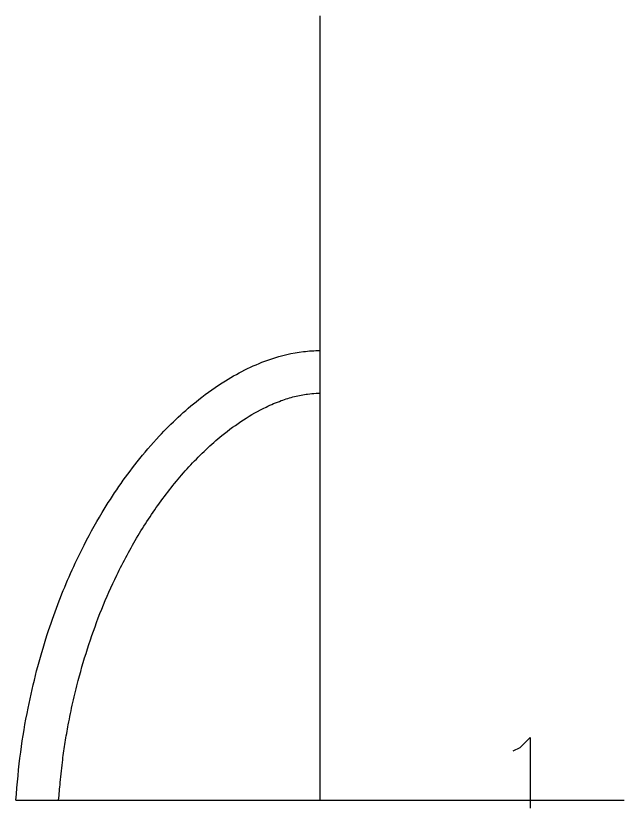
# Model space of a CAD drawing. Extents: x -7325 to -371, y -3238 to 133.
# Drawn here: x -4789.7 to -4618.5, y -668.6 to -445.7 of the extents above; entities that cross this region are included whole.
import ezdxf

# ---------------------------------------------------------------- set-up
doc = ezdxf.new("R2010")
doc.units = 0
doc.header["$MEASUREMENT"] = 0
doc.layers.add('Odd Arch Numbers', color=3, linetype='CONTINUOUS')

msp = doc.modelspace()

# ---------------------------------------------------------------- linework, layer by layer
at = {"layer": 'Odd Arch Numbers'}
for p, q in [((-4704.12, -666.28), (-4704.12, -445.75)), ((-4789.74, -666.28), (-4618.51, -666.28))]:
    msp.add_line(p, q, dxfattribs=at)
msp.add_lwpolyline([(-4649.72, -652.47), (-4647.83, -651.52), (-4644.99, -648.68), (-4644.99, -668.57)], dxfattribs=at)
for points, knots in [([(-4789.74, -666.28), (-4789.34, -661.77), (-4788.58, -653.1), (-4785.91, -637.49), (-4782.33, -623.6), (-4777.13, -608.78), (-4772.09, -597.24), (-4764.7, -583.78), (-4757.36, -573.08), (-4748.26, -562.45), (-4739.98, -554.68), (-4729.49, -547.25), (-4719.61, -542.38), (-4710.39, -540.18), (-4705.69, -539.89), (-4704.12, -539.88)], [0, 0, 0, 0, 13.561945, 26.100247, 47.493512, 56.465425, 73.215292, 85.202805, 102.485179, 112.016117, 127.164226, 136.38994, 150.521652, 159.917827, 164.611094, 164.611094, 164.611094, 164.611094]), ([(-4777.69, -666.28), (-4777.55, -664.62), (-4777.4, -662.98), (-4777.03, -659.18), (-4776.81, -657.03), (-4776.44, -654.12), (-4776.33, -653.31), (-4776.09, -651.67), (-4775.97, -650.85), (-4775.58, -648.39), (-4775.29, -646.75), (-4774.58, -643.02), (-4774.15, -640.93), (-4773.21, -636.78), (-4772.71, -634.71), (-4771.28, -629.24), (-4770.28, -625.86), (-4768.08, -619.19), (-4766.88, -615.89), (-4764.26, -609.38), (-4762.84, -606.18), (-4759.48, -599.23), (-4757.48, -595.53), (-4753.17, -588.33), (-4750.85, -584.85), (-4745.91, -578.19), (-4743.29, -575.02), (-4737.71, -569.05), (-4734.78, -566.28), (-4729.74, -562.18), (-4727.71, -560.69), (-4723.57, -558), (-4721.45, -556.79), (-4717.89, -555.08), (-4716.46, -554.48), (-4713.77, -553.51), (-4712.51, -553.12), (-4710.03, -552.5), (-4708.8, -552.27), (-4706.82, -552.01), (-4706.03, -551.94), (-4704.87, -551.89), (-4704.5, -551.89), (-4704.12, -551.88)], [1.053357, 1.053357, 1.053357, 1.053357, 6.091478, 6.091478, 12.909744, 12.909744, 15.584093, 15.584093, 18.258442, 18.258442, 23.60714, 23.60714, 30.395929, 30.395929, 37.184718, 37.184718, 48.493579, 48.493579, 59.80244, 59.80244, 71.111301, 71.111301, 84.801353, 84.801353, 98.491404, 98.491404, 112.181455, 112.181455, 125.871507, 125.871507, 134.669526, 134.669526, 143.467545, 143.467545, 149.326558, 149.326558, 154.461962, 154.461962, 159.597366, 159.597366, 162.981783, 162.981783, 164.572164, 164.572164, 164.572164, 164.572164])]:
    msp.add_open_spline(points, degree=3, knots=knots, dxfattribs=at)

doc.saveas('drawing.dxf')
